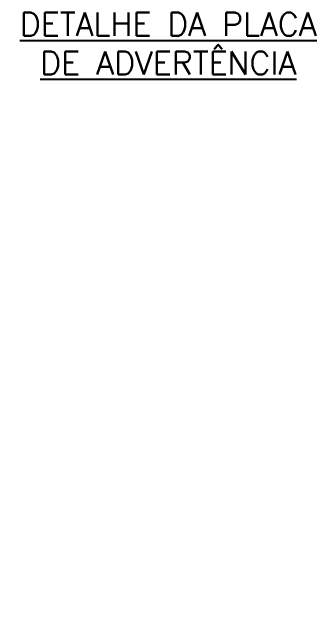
# Model space of a CAD drawing. Header units: inches. Extents: x -7660 to 802, y -193 to 3.
# Drawn here: x 562.14 to 566.61, y -92.6 to -83.67 of the extents above; entities that cross this region are included whole.
import ezdxf

# ---------------------------------------------------------------- set-up
doc = ezdxf.new("R2010")
doc.units = ezdxf.units.IN
doc.header["$MEASUREMENT"] = 0
doc.layers.add('COTAS', color=8, linetype='Continuous')
doc.layers.add('Text-04', color=4, linetype='Continuous')
doc.styles.add('ROMANS', font='romans.shx', dxfattribs={"height": 10})
doc.dimstyles.new('1-100$7', dxfattribs={"dimscale": 100, "dimtxt": 1.5, "dimasz": 2, "dimexe": 1, "dimexo": 1, "dimgap": 0.75, "dimtad": 1, "dimlfac": 0.001, "dimzin": 1, "dimdsep": 46, "dimtxsty": 'ROMANS', "dimblk": 'OBLIQUE', "dimcen": 0, "dimdle": 1, "dimclre": 9, "dimadec": 0, "dimazin": 0, "dimtfac": 1, "dimtix": 1, "dimtmove": 0, "dimatfit": 2, "dimldrblk": 'OBLIQUE', "dimfxl": 1, "dimarcsym": 0})

msp = doc.modelspace()

# ---------------------------------------------------------------- texts
at = {"layer": 'Text-04', "color": 1, "insert": (564.40213, -83.67172), "char_height": 0.3367828, "width": 8.354193, "attachment_point": 2, "style": 'ROMANS'}
msp.add_mtext('{\\L\\C3;DETALHE DA PLACA \\PDE ADVERTÊNCIA}', dxfattribs=at)

# ---------------------------------------------------------------- leaders
at = {"layer": 'COTAS', "color": 1}
msp.add_leader([(560.71948, -141.49708), (561.04846, -140.86316), (562.48636, -140.86316)], dimstyle='1-100$7', override={"dimasz": 1.5, "dimtad": 0, "dimclrd": 256}, dxfattribs=at)

doc.saveas('drawing.dxf')
